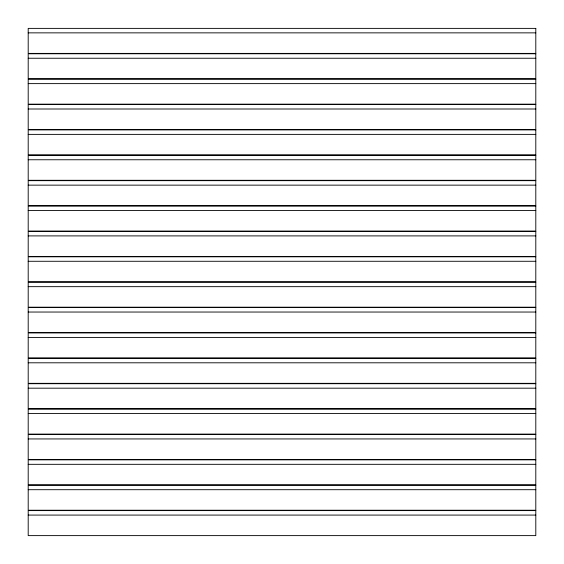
<?xml version="1.0" encoding="UTF-8"?>
<svg xmlns="http://www.w3.org/2000/svg" width="564" height="564" viewBox="0 0 564 564"><rect width="100%" height="100%" fill="white"/><g stroke="black" fill="none" stroke-linecap="round" stroke-linejoin="round"><path stroke-width="0.85" d="M28.2 32.86L535.8 32.86M28.2 58.24L535.8 58.24M28.2 83.62L535.8 83.62M28.2 109L535.8 109M28.2 134.38L535.8 134.38M28.2 159.76L535.8 159.76M28.2 185.14L535.8 185.14M28.2 210.52L535.8 210.52M28.2 235.9L535.8 235.9M28.2 261.28L535.8 261.28M28.2 286.66L535.8 286.66M28.2 312.04L535.8 312.04M28.2 337.42L535.8 337.42M28.2 362.8L535.8 362.8M28.2 388.18L535.8 388.18M28.2 413.56L535.8 413.56M28.2 438.94L535.8 438.94M28.2 464.32L535.8 464.32M28.2 489.7L535.8 489.7M28.2 515.08L535.8 515.08M535.8 28.383L28.2 28.383L28.2 53.397L535.8 53.397L535.8 28.383M535.8 53.763L28.2 53.763L28.2 78.777L535.8 78.777L535.8 53.763M535.8 79.143L28.2 79.143L28.2 104.157L535.8 104.157L535.8 79.143M535.8 104.523L28.2 104.523L28.2 129.537L535.8 129.537L535.8 104.523M535.8 129.903L28.2 129.903L28.2 154.917L535.8 154.917L535.8 129.903M535.8 155.283L28.2 155.283L28.2 180.297L535.8 180.297L535.8 155.283M535.8 180.663L28.2 180.663L28.2 205.677L535.8 205.677L535.8 180.663M535.8 206.043L28.2 206.043L28.2 231.057L535.8 231.057L535.8 206.043M535.8 231.423L28.2 231.423L28.2 256.437L535.8 256.437L535.8 231.423M535.8 256.803L28.2 256.803L28.2 281.817L535.8 281.817L535.8 256.803M535.8 282.183L28.2 282.183L28.2 307.197L535.8 307.197L535.8 282.183M535.8 307.563L28.2 307.563L28.2 332.577L535.8 332.577L535.8 307.563M535.8 332.943L28.2 332.943L28.2 357.957L535.8 357.957L535.8 332.943M535.8 358.323L28.2 358.323L28.2 383.337L535.8 383.337L535.8 358.323M535.8 383.703L28.2 383.703L28.2 408.717L535.8 408.717L535.8 383.703M535.8 409.083L28.2 409.083L28.2 434.097L535.8 434.097L535.8 409.083M535.8 434.463L28.2 434.463L28.2 459.477L535.8 459.477L535.8 434.463M535.8 459.843L28.2 459.843L28.2 484.857L535.8 484.857L535.8 459.843M535.8 485.223L28.2 485.223L28.2 510.237L535.8 510.237L535.8 485.223M535.8 510.603L28.2 510.603L28.2 535.617L535.8 535.617L535.8 510.603"/></g></svg>
